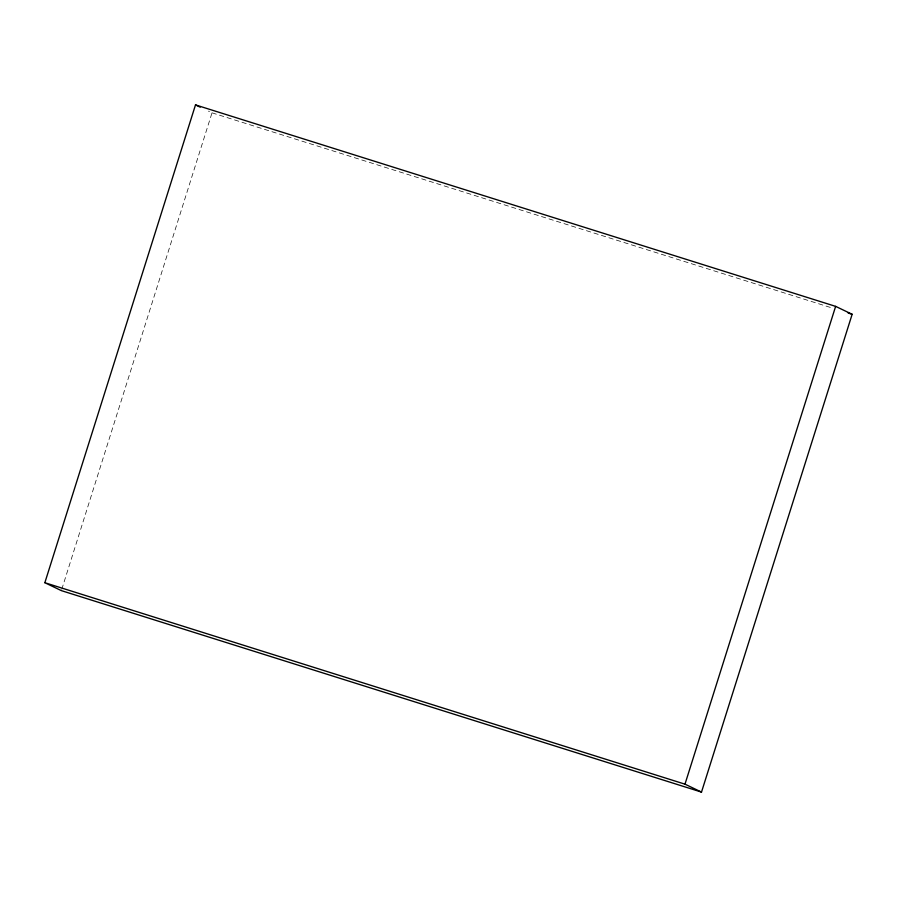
<?xml version="1.0" encoding="UTF-8"?>
<svg xmlns="http://www.w3.org/2000/svg" width="897" height="897" viewBox="0 0 897 897"><rect width="100%" height="100%" fill="white"/><g stroke="black" fill="none" stroke-linecap="round" stroke-linejoin="round"><path stroke-width="0.67" stroke-dasharray="4.49 3.36" d="M61.781 589.295L212.017 112.831L208.474 111.127M212.017 112.831L833.436 308.4"/><path stroke-width="1.35" d="M44.85 582.714L195.501 104.904L835.634 306.37L852.15 314.286L701.499 792.096L61.366 590.63L44.85 582.714L684.983 784.169L701.499 792.096M684.983 784.169L835.634 306.37M848.136 313.019L852.15 314.286M195.501 104.904L200.222 107.169"/></g></svg>
